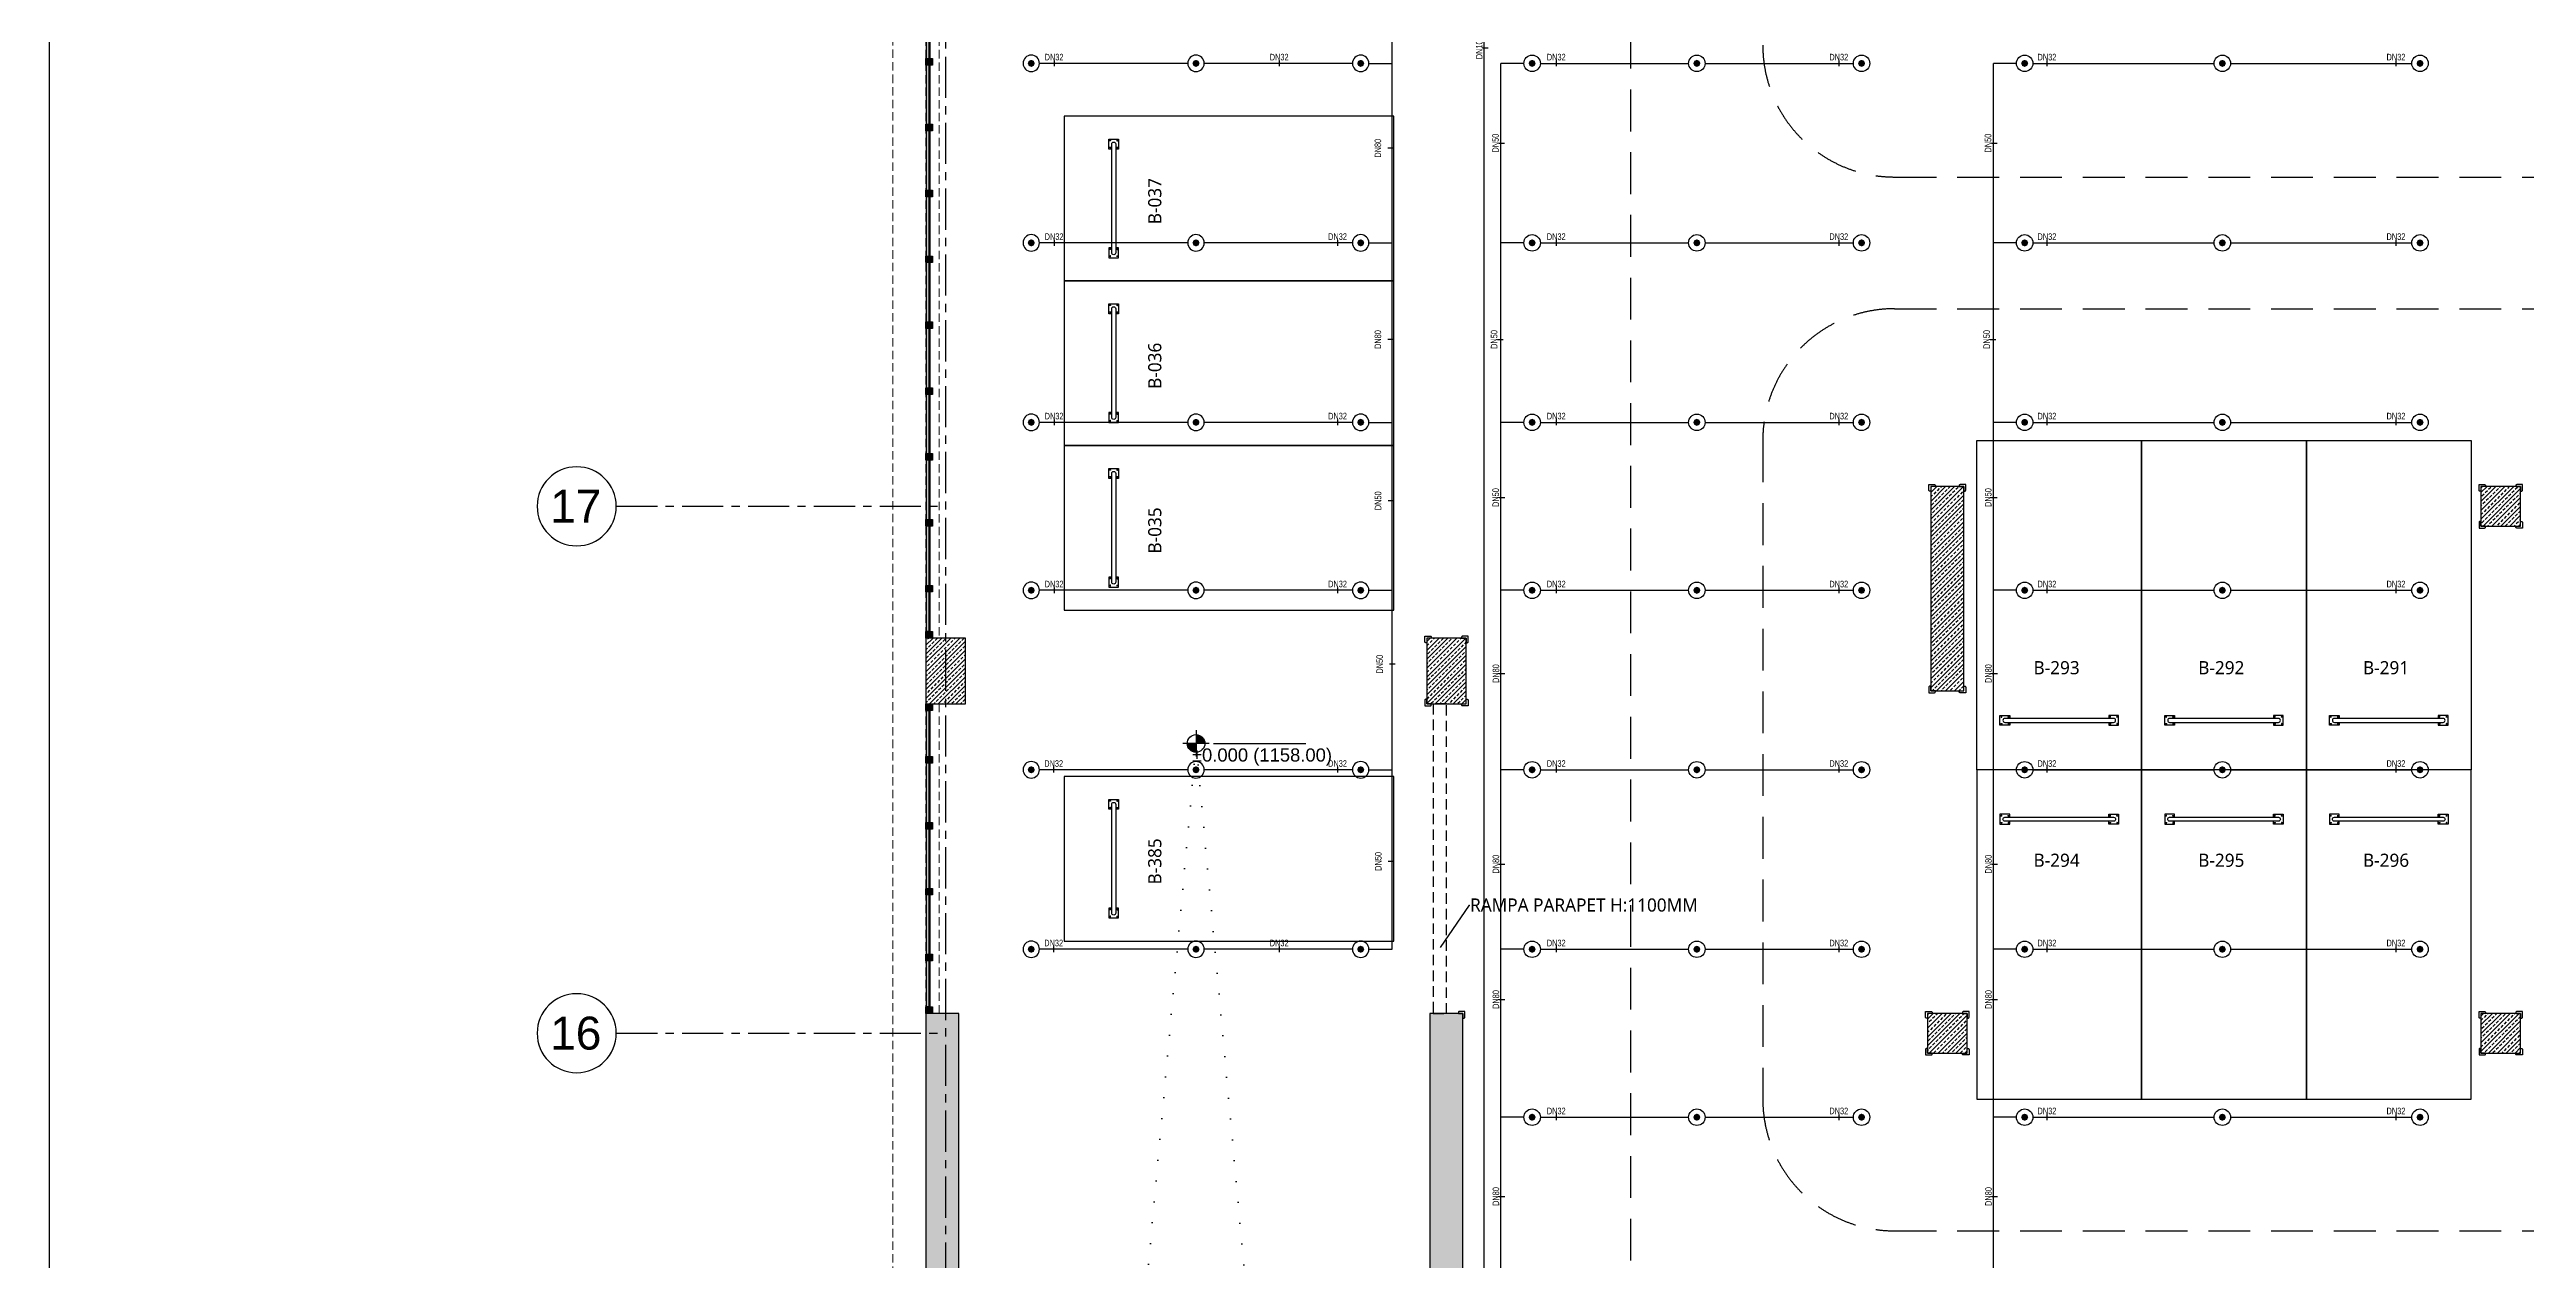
# Model space of a CAD drawing. Header units: millimetres. Extents: x -379292 to 1221486, y 92049 to 447512.
# Drawn here: x 272528 to 310118, y 205169 to 223555 of the extents above; entities that cross this region are included whole.
import ezdxf
from ezdxf import colors
from ezdxf.entities.mleader import LeaderData, LeaderLine
from ezdxf.enums import TextEntityAlignment as Align
from ezdxf.lldxf.tags import DXFTag
from ezdxf.math import Vec2, Vec3

# ---------------------------------------------------------------- set-up
doc = ezdxf.new("R2010")
doc.units = ezdxf.units.MM
for name, pattern in [('CENTER', [2, 1.25, -0.25, 0.25, -0.25]), ('DOT', [6.35, 0, -6.35]), ('HIDDEN', [9.525, 6.35, -3.175])]:
    doc.linetypes.add(name, pattern=pattern)
for name, color, linetype in [('-M-YNGN-BORUID', 7, 'Continuous'), ('-M-YNGN-BORUUZUN', 7, 'Continuous'), ('-M-YNGN-BORUYUK', 7, 'Continuous'), ('-M-YNGN-SPR-YUK', 7, 'Continuous'), ('-M-YNGN-ZON3-CAP-', 7, 'Continuous'), ('-M-YNGN-ZON3-SPR-', 7, 'Continuous'), ('05_AXIS', 211, 'CENTER'), ('05_AXIS NAME', 7, 'Continuous'), ('05_CONCRETE HIDDEN', 122, 'HIDDEN'), ('05_HANDRAIL', 153, 'Continuous'), ('05_HATCH CONCRETE', 141, 'Continuous'), ('05_HATCH SOLID-2', 253, 'Continuous'), ('05_PLAN LEVEL', 2, 'Continuous'), ('05_SLOPE', 91, 'Continuous'), ('05_SYMBOL', 2, 'Continuous'), ('05_TEXT 5', 7, 'Continuous'), ('202-A-Y-MahalAd', 141, 'Continuous')]:
    doc.layers.add(name, color=color, linetype=linetype)
doc.layers.add('-M-YNGN-SPR-CAPCIZGI', color=188, linetype='Continuous', plot=False)
doc.layers.add('-M-YNGN-ZON3', color=6, linetype='SP', lineweight=30)
doc.layers.add('06_FORMWORK HIDDEN', color=252, linetype='HIDDEN2', lineweight=0)
doc.styles.add('CIZGI', font='tahoma.ttf', dxfattribs={"width": 0.8, "oblique": 20})
doc.styles.add('HCAD', font='HCAD.SHX', dxfattribs={"width": 0.8, "height": 0.2})
doc.styles.add('PIPESIZE', font='hcad.shx', dxfattribs={"width": 0.8})
doc.styles.add('SPR-NOT', font='romans.shx')
doc.styles.get("Standard").update_dxf_attribs({"font": 'segoeuil.ttf'})
doc.styles.add('YAZI-3', font='arial.ttf', dxfattribs={"height": 3})
doc.styles.add('YAZI-5', font='arial.ttf', dxfattribs={"height": 5})
tags = doc.linetypes.add('HIDDEN2', pattern=[0.1875, 0.125, -0.0625]).pattern_tags.tags
tags[6:7] = [DXFTag(74, 4), DXFTag(75, 0), DXFTag(340, '0'), DXFTag(46, 0.0), DXFTag(50, 0.0), DXFTag(44, 0.0), DXFTag(45, 0.0)]
tags[4:5] = [DXFTag(74, 4), DXFTag(75, 0), DXFTag(340, '0'), DXFTag(46, 0.0), DXFTag(50, 0.0), DXFTag(44, 0.0), DXFTag(45, 0.0)]
doc.linetypes.add('SP', pattern='A,2,-0.1,["SP",CIZGI,S=0.14,R=0.2,X=0,Y=-0.07],-0.255', length=2.355)
pattern_1 = [(225, (905000, -3e-07), (67.351921, -67.351921), []), (225, (904932.65, -3e-07), (67.351921, -67.351921), [47.625, -23.8125])]

# ---------------------------------------------------------------- blocks, each defined once
blk = doc.blocks.new('AWAKS ADI')
at = {"layer": '05_AXIS NAME', "color": 2}
blk.add_circle((0, 0), 6, dxfattribs=at)
at = {"layer": '05_AXIS NAME', "style": 'YAZI-5'}
blk.add_attdef('AKSADI', text='', height=5, dxfattribs=at).set_placement((0, 0), align=Align.MIDDLE_CENTER)
blk = doc.blocks.new('202_Aks')
at = {"layer": '05_AXIS', "ltscale": 500}
for p, q in [((0, -182300), (0, 5000)), ((-5000, -61500), (0, -61500)), ((-5000, -69500), (0, -69500))]:
    blk.add_line(p, q, dxfattribs=at)
at = {"layer": '05_AXIS NAME'}
ref = blk.add_blockref('AWAKS ADI', (-5600, -61500), dxfattribs=dict(at, xscale=-100, yscale=100, zscale=100))
ref.add_attrib('AKSADI', '17', dxfattribs={"height": 500, "style": 'YAZI-5'}).set_placement((-5614, -61498), align=Align.MIDDLE_CENTER)
ref = blk.add_blockref('AWAKS ADI', (-5600, -69500), dxfattribs=dict(at, xscale=-100, yscale=100, zscale=100))
ref.add_attrib('AKSADI', '16', dxfattribs={"height": 500, "style": 'YAZI-5'}).set_placement((-5614, -69498), align=Align.MIDDLE_CENTER)
blk = doc.blocks.new('202_Vida')
at = {"color": 0, "linetype": 'ByBlock', "ltscale": 0.2}
for points in [[(1, 0), (-1, 0)], [(0, 1), (0, -1)]]:
    blk.add_lwpolyline(points, dxfattribs=at)
at = {"color": 0, "linetype": 'ByBlock'}
for radius in [0.42, 0.23, 0.155]:
    blk.add_circle((0, 0), radius, dxfattribs=at)
blk = doc.blocks.new('202_Stoper')
at = {"color": 0, "linetype": 'ByBlock'}
for points in [[(-750, -30), (-750, -75), (-900, -75), (-900, 75), (-750, 75), (-750, 30)], [(750, -30), (750, -75), (900, -75), (900, 75), (750, 75), (750, 30)]]:
    blk.add_lwpolyline(points, dxfattribs=at)
blk.add_lwpolyline([(825, -30, 1), (825, 30), (-825, 30, 1), (-825, -30)], format="xyb", close=True, dxfattribs=at)
at = {"color": 0, "linetype": 'ByBlock', "yscale": 10, "zscale": 10, "rotation": 180}
for p, xscale in [((-877, 53), -10), ((-772, 53), 10), ((772, 53), -10), ((877, 53), 10)]:
    blk.add_blockref('202_Vida', p, dxfattribs=dict(at, xscale=xscale))
at = {"color": 0, "linetype": 'ByBlock', "yscale": 10, "zscale": 10}
for p, xscale in [((-877, -52), 10), ((-772, -52), -10), ((772, -52), 10), ((877, -52), -10)]:
    blk.add_blockref('202_Vida', p, dxfattribs=dict(at, xscale=xscale))
blk = doc.blocks.new('202_Mahalblok')
at = {"color": 0, "linetype": 'ByBlock', "flags": 128}
blk.add_lwpolyline([(0, 0), (0, 5000), (2500, 5000), (2500, 0)], close=True, dxfattribs=at)
at = {"color": 252}
blk.add_blockref('202_Stoper', (1250, 750), dxfattribs=at)
at = {"color": 0, "linetype": 'ByBlock', "ltscale": 25}
blk.add_attdef('MAHALNO', text='', height=200, dxfattribs=at).set_placement((1209, 1390), align=Align.BOTTOM_CENTER)
blk = doc.blocks.new('202_KorkulukDikme')
at = {"ltscale": 25}
h = blk.add_hatch(color=253, dxfattribs=at)
h.dxf.hatch_style = 1
h.paths.add_polyline_path([(-50, 0), (-50, 100), (50, 100), (50, 0)])
at = {"color": 0, "linetype": 'ByBlock', "ltscale": 25}
blk.add_lwpolyline([(-50, 0), (-50, 100), (50, 100), (50, 0)], close=True, dxfattribs=at)
blk = doc.blocks.new('*U17')
at = {"ltscale": 25}
h = blk.add_hatch(color=253, dxfattribs=at)
h.dxf.hatch_style = 1
h.paths.add_polyline_path([(100, 60), (9400, 60), (9400, 10), (100, 10)])
at = {"color": 0, "linetype": 'ByBlock', "ltscale": 25}
blk.add_lwpolyline([(100, 60), (9400, 60), (9400, 10), (100, 10)], close=True, dxfattribs=at)
blk.add_lwpolyline([(100, 45), (9400, 45)], dxfattribs=at)
at = {"ltscale": 25}
for p in [(50, 0), (750, 0), (1750, 0), (2750, 0), (3750, 0), (4750, 0), (5750, 0), (6750, 0), (7750, 0), (8750, 0), (9450, 0)]:
    blk.add_blockref('202_KorkulukDikme', p, dxfattribs=at)
blk = doc.blocks.new('*U18')
at = {"ltscale": 25}
h = blk.add_hatch(color=253, dxfattribs=at)
h.dxf.hatch_style = 1
h.paths.add_polyline_path([(100, 60), (4600, 60), (4600, 10), (100, 10)])
at = {"color": 0, "linetype": 'ByBlock', "ltscale": 25}
blk.add_lwpolyline([(100, 60), (4600, 60), (4600, 10), (100, 10)], close=True, dxfattribs=at)
blk.add_lwpolyline([(100, 45), (4600, 45)], dxfattribs=at)
at = {"ltscale": 25}
for p in [(50, 0), (850, 0), (1850, 0), (2850, 0), (3850, 0), (4650, 0)]:
    blk.add_blockref('202_KorkulukDikme', p, dxfattribs=at)
blk = doc.blocks.new('PLAN KOT IKILI')
at = {"layer": '05_PLAN LEVEL'}
h = blk.add_hatch(color=2, dxfattribs=at)
h.paths.add_polyline_path([(0, 2), (0, 0), (2, 0, 0.414214)])
h.paths.add_polyline_path([(0, 0), (-2, 0, 0.414214), (0, -2)])
at = {"layer": '05_PLAN LEVEL', "color": 2}
for p, q in [((3, 0), (-3, 0)), ((0, 3), (0, -3)), ((4, 0), (25, 0))]:
    blk.add_line(p, q, dxfattribs=at)
blk.add_circle((0, 0), 2, dxfattribs=at)
at = {"layer": '05_PLAN LEVEL', "style": 'YAZI-3'}
for tag, p in [('BITMISKOT', (15, 3)), ('KABAKOT', (15, -3))]:
    blk.add_attdef(tag, text='', height=3, dxfattribs=at).set_placement(p, align=Align.MIDDLE)
blk = doc.blocks.new('bariyer')
at = {"color": 8, "ltscale": 25}
blk.add_lwpolyline([(0, -70), (15, -70, 0.414214), (30, -55), (30, 30), (-55, 30, 0.414214), (-70, 15), (-70, 0), (0, 0)], format="xyb", close=True, dxfattribs=at)
blk = doc.blocks.new('SP-C-UP-12')
at = {"ltscale": 10}
blk.add_line((0, 0), (0, 0), dxfattribs=at)
at = {"color": 1, "linetype": 'Continuous'}
blk.add_circle((0, 0), 12.5, dxfattribs=at)
at = {"ltscale": 10}
for points in [[(-5.4, 0), (-3.8, 3.8), (-3.8, -3.8), (0, 5.4)], [(-3.8, -3.8), (0, 5.4), (0, -5.4), (3.8, 3.8)], [(0, -5.4), (3.8, 3.8), (3.8, -3.8), (5.4, 0)]]:
    blk.add_solid(points, dxfattribs=at)
at = {"layer": '-M-YNGN-SPR-YUK', "style": 'SPR-NOT', "width": 0.5, "flags": 9}
for tag, p in [('YUK', (0, 17.8)), ('CAP', (0, 14.4)), ('TIP', (0.2, 10.8))]:
    blk.add_attdef(tag, text='', height=2.5, dxfattribs=at).set_placement(p, align=Align.MIDDLE_CENTER)
blk = doc.blocks.new('SPRKL100')
at = {"layer": '-M-YNGN-SPR-CAPCIZGI'}
blk.add_line((0, 0.43), (0, -0.43), dxfattribs=at)
at = {"layer": '-M-YNGN-BORUID', "color": 0, "style": 'HCAD', "width": 0.8, "flags": 1}
blk.add_attdef('DIC', text='', height=0.4, dxfattribs=at).set_placement((0, -1.69), align=Align.CENTER)
at = {"layer": '-M-YNGN-BORUUZUN', "color": 0, "style": 'HCAD', "width": 0.7}
blk.add_attdef('BOY', text='', height=0.8, dxfattribs=at).set_placement((0, -1.08), align=Align.CENTER)
at = {"layer": '-M-YNGN-BORUYUK', "color": 6, "style": 'PIPESIZE', "width": 0.8}
blk.add_attdef('YUK', text='', height=0.5, dxfattribs=at).set_placement((0, 1.87), align=Align.CENTER)
at = {"color": 0, "style": 'PIPESIZE', "width": 0.7}
blk.add_attdef('CAP', text='', height=1, dxfattribs=at).set_placement((0, 0.45), align=Align.CENTER)
blk = doc.blocks.new('A$C69E75EAE')
at = {"layer": '-M-YNGN-ZON3', "ltscale": 500}
for p, q in [((414.1, -41.7), (414.1, -4799)), ((274.7, -3814.7), (274.7, -2411.8)), ((-35.3, -2469.7), (-260.3, -2469.7)), ((214.7, -2469.7), (-10.3, -2469.7)), ((239.7, -2469.7), (274.7, -2469.7)), ((474.8, -2469.7), (439.8, -2469.7)), ((439.8, -7817.2), (439.8, -2469.7)), ((499.8, -2469.7), (724.8, -2469.7)), ((749.8, -2469.7), (974.8, -2469.7)), ((1222.3, -2469.7), (1187.3, -2469.7)), ((1187.3, -7817.2), (1187.3, -2469.7)), ((1247.3, -2469.7), (1522.3, -2469.7)), ((1547.3, -2469.7), (1822.3, -2469.7)), ((-35.3, -2742.2), (-260.3, -2742.2)), ((214.7, -2742.2), (-10.3, -2742.2)), ((239.7, -2742.2), (274.7, -2742.2)), ((474.8, -2742.2), (439.8, -2742.2)), ((499.8, -2742.2), (724.8, -2742.2)), ((749.8, -2742.2), (974.8, -2742.2)), ((1222.3, -2742.2), (1187.3, -2742.2)), ((1247.3, -2742.2), (1522.3, -2742.2)), ((1547.3, -2742.2), (1822.3, -2742.2)), ((-35.3, -3014.7), (-260.3, -3014.7)), ((214.7, -3014.7), (-10.3, -3014.7)), ((239.7, -3014.7), (274.7, -3014.7)), ((474.8, -3014.7), (439.8, -3014.7)), ((499.8, -3014.7), (724.8, -3014.7)), ((749.8, -3014.7), (974.8, -3014.7)), ((1222.3, -3014.7), (1187.3, -3014.7)), ((1247.3, -3014.7), (1522.3, -3014.7)), ((1547.3, -3014.7), (1822.3, -3014.7)), ((-35.3, -3269.7), (-260.3, -3269.7)), ((214.7, -3269.7), (-10.3, -3269.7)), ((239.7, -3269.7), (274.7, -3269.7)), ((474.8, -3269.7), (439.8, -3269.7)), ((499.8, -3269.7), (724.8, -3269.7)), ((749.8, -3269.7), (974.8, -3269.7)), ((1222.3, -3269.7), (1187.3, -3269.7)), ((1247.3, -3269.7), (1522.3, -3269.7)), ((1547.3, -3269.7), (1822.3, -3269.7)), ((-35.3, -3542.2), (-260.3, -3542.2)), ((214.7, -3542.2), (-10.3, -3542.2)), ((239.7, -3542.2), (274.7, -3542.2)), ((474.8, -3542.2), (439.8, -3542.2)), ((499.8, -3542.2), (724.8, -3542.2)), ((749.8, -3542.2), (974.8, -3542.2)), ((1222.3, -3542.2), (1187.3, -3542.2)), ((1247.3, -3542.2), (1522.3, -3542.2)), ((1547.3, -3542.2), (1822.3, -3542.2)), ((-35.3, -3814.7), (-260.3, -3814.7)), ((214.7, -3814.7), (-10.3, -3814.7)), ((239.7, -3814.7), (274.7, -3814.7)), ((474.8, -3814.7), (439.8, -3814.7)), ((499.8, -3814.7), (724.8, -3814.7)), ((749.8, -3814.7), (974.8, -3814.7)), ((1222.3, -3814.7), (1187.3, -3814.7)), ((1247.3, -3814.7), (1522.3, -3814.7)), ((1547.3, -3814.7), (1822.3, -3814.7)), ((474.8, -4069.7), (439.8, -4069.7)), ((499.8, -4069.7), (724.8, -4069.7)), ((749.8, -4069.7), (974.8, -4069.7)), ((1222.3, -4069.7), (1187.3, -4069.7)), ((1247.3, -4069.7), (1522.3, -4069.7)), ((1547.3, -4069.7), (1822.3, -4069.7))]:
    blk.add_line(p, q, dxfattribs=at)
at = {"layer": '-M-YNGN-ZON3-CAP-'}
ref = blk.add_blockref('SPRKL100', (416.5, -2446), dxfattribs=dict(at, xscale=10.00000000000001, yscale=10.00000000000001, zscale=10.00000000000001, rotation=90))
ref.add_attrib('CAP', 'DN100', dxfattribs={"layer": '0', "color": 0, "height": 10, "rotation": 90, "style": 'PIPESIZE', "width": 0.7}).set_placement((412, -2446), align=Align.CENTER)
ref = blk.add_blockref('SPRKL100', (-238.2, -2469.7), dxfattribs=dict(at, xscale=10, yscale=10, zscale=10, rotation=2.199021764681674e-07))
ref.add_attrib('CAP', 'DN32', dxfattribs={"layer": '0', "color": 0, "height": 10, "rotation": 0, "style": 'PIPESIZE', "width": 0.7}).set_placement((-238.2, -2465.2), align=Align.CENTER)
ref = blk.add_blockref('SPRKL100', (103.4, -2469.7), dxfattribs=dict(at, xscale=10, yscale=10, zscale=10, rotation=2.199021764681674e-07))
ref.add_attrib('CAP', 'DN32', dxfattribs={"layer": '0', "color": 0, "height": 10, "rotation": 0, "style": 'PIPESIZE', "width": 0.7}).set_placement((103.4, -2465.2), align=Align.CENTER)
ref = blk.add_blockref('SPRKL100', (523.9, -2469.7), dxfattribs=dict(at, xscale=10, yscale=10, zscale=10, rotation=359.9999997800978))
ref.add_attrib('CAP', 'DN32', dxfattribs={"layer": '0', "color": 0, "height": 10, "rotation": 360, "style": 'PIPESIZE', "width": 0.7}).set_placement((523.9, -2465.2), align=Align.CENTER)
ref = blk.add_blockref('SPRKL100', (952.7, -2469.7), dxfattribs=dict(at, xscale=10, yscale=10, zscale=10, rotation=359.9999997800978))
ref.add_attrib('CAP', 'DN32', dxfattribs={"layer": '0', "color": 0, "height": 10, "rotation": 360, "style": 'PIPESIZE', "width": 0.7}).set_placement((952.7, -2465.2), align=Align.CENTER)
ref = blk.add_blockref('SPRKL100', (1268.6, -2469.7), dxfattribs=dict(at, xscale=10, yscale=10, zscale=10, rotation=359.9999997800978))
ref.add_attrib('CAP', 'DN32', dxfattribs={"layer": '0', "color": 0, "height": 10, "rotation": 360, "style": 'PIPESIZE', "width": 0.7}).set_placement((1268.6, -2465.2), align=Align.CENTER)
ref = blk.add_blockref('SPRKL100', (1798.3, -2469.7), dxfattribs=dict(at, xscale=10, yscale=10, zscale=10, rotation=359.9999997800978))
ref.add_attrib('CAP', 'DN32', dxfattribs={"layer": '0', "color": 0, "height": 10, "rotation": 360, "style": 'PIPESIZE', "width": 0.7}).set_placement((1798.3, -2465.2), align=Align.CENTER)
ref = blk.add_blockref('SPRKL100', (272.7, -2598.6), dxfattribs=dict(at, xscale=10, yscale=10, zscale=10, rotation=270))
ref.add_attrib('CAP', 'DN80', dxfattribs={"layer": '0', "color": 0, "height": 10, "rotation": 90, "style": 'PIPESIZE', "width": 0.7}).set_placement((258.2, -2598.6), align=Align.CENTER)
ref = blk.add_blockref('SPRKL100', (441.2, -2590.8), dxfattribs=dict(at, xscale=10.00000000000001, yscale=10.00000000000001, zscale=10.00000000000001, rotation=90))
ref.add_attrib('CAP', 'DN50', dxfattribs={"layer": '0', "color": 0, "height": 10, "rotation": 90, "style": 'PIPESIZE', "width": 0.7}).set_placement((436.7, -2590.8), align=Align.CENTER)
ref = blk.add_blockref('SPRKL100', (1188.7, -2590.8), dxfattribs=dict(at, xscale=10.00000000000001, yscale=10.00000000000001, zscale=10.00000000000001, rotation=90))
ref.add_attrib('CAP', 'DN50', dxfattribs={"layer": '0', "color": 0, "height": 10, "rotation": 90, "style": 'PIPESIZE', "width": 0.7}).set_placement((1184.2, -2590.8), align=Align.CENTER)
ref = blk.add_blockref('SPRKL100', (-238.2, -2742.2), dxfattribs=dict(at, xscale=10, yscale=10, zscale=10, rotation=2.199021764681674e-07))
ref.add_attrib('CAP', 'DN32', dxfattribs={"layer": '0', "color": 0, "height": 10, "rotation": 0, "style": 'PIPESIZE', "width": 0.7}).set_placement((-238.2, -2737.7), align=Align.CENTER)
ref = blk.add_blockref('SPRKL100', (192, -2742.2), dxfattribs=dict(at, xscale=10, yscale=10, zscale=10, rotation=2.199021764681674e-07))
ref.add_attrib('CAP', 'DN32', dxfattribs={"layer": '0', "color": 0, "height": 10, "rotation": 0, "style": 'PIPESIZE', "width": 0.7}).set_placement((192, -2737.7), align=Align.CENTER)
ref = blk.add_blockref('SPRKL100', (523.9, -2742.2), dxfattribs=dict(at, xscale=10, yscale=10, zscale=10, rotation=359.9999997800978))
ref.add_attrib('CAP', 'DN32', dxfattribs={"layer": '0', "color": 0, "height": 10, "rotation": 360, "style": 'PIPESIZE', "width": 0.7}).set_placement((523.9, -2737.7), align=Align.CENTER)
ref = blk.add_blockref('SPRKL100', (952.7, -2742.2), dxfattribs=dict(at, xscale=10, yscale=10, zscale=10, rotation=359.9999997800978))
ref.add_attrib('CAP', 'DN32', dxfattribs={"layer": '0', "color": 0, "height": 10, "rotation": 360, "style": 'PIPESIZE', "width": 0.7}).set_placement((952.7, -2737.7), align=Align.CENTER)
ref = blk.add_blockref('SPRKL100', (1268.6, -2742.2), dxfattribs=dict(at, xscale=10, yscale=10, zscale=10, rotation=359.9999997800978))
ref.add_attrib('CAP', 'DN32', dxfattribs={"layer": '0', "color": 0, "height": 10, "rotation": 360, "style": 'PIPESIZE', "width": 0.7}).set_placement((1268.6, -2737.7), align=Align.CENTER)
ref = blk.add_blockref('SPRKL100', (1798.3, -2742.2), dxfattribs=dict(at, xscale=10, yscale=10, zscale=10, rotation=359.9999997800978))
ref.add_attrib('CAP', 'DN32', dxfattribs={"layer": '0', "color": 0, "height": 10, "rotation": 360, "style": 'PIPESIZE', "width": 0.7}).set_placement((1798.3, -2737.7), align=Align.CENTER)
ref = blk.add_blockref('SPRKL100', (272.7, -2889), dxfattribs=dict(at, xscale=10, yscale=10, zscale=10, rotation=270))
ref.add_attrib('CAP', 'DN80', dxfattribs={"layer": '0', "color": 0, "height": 10, "rotation": 90, "style": 'PIPESIZE', "width": 0.7}).set_placement((258.2, -2889), align=Align.CENTER)
ref = blk.add_blockref('SPRKL100', (439.1, -2888.9), dxfattribs=dict(at, xscale=10.00000000000001, yscale=10.00000000000001, zscale=10.00000000000001, rotation=90))
ref.add_attrib('CAP', 'DN50', dxfattribs={"layer": '0', "color": 0, "height": 10, "rotation": 90, "style": 'PIPESIZE', "width": 0.7}).set_placement((434.6, -2888.9), align=Align.CENTER)
ref = blk.add_blockref('SPRKL100', (1186.6, -2888.9), dxfattribs=dict(at, xscale=10.00000000000001, yscale=10.00000000000001, zscale=10.00000000000001, rotation=90))
ref.add_attrib('CAP', 'DN50', dxfattribs={"layer": '0', "color": 0, "height": 10, "rotation": 90, "style": 'PIPESIZE', "width": 0.7}).set_placement((1182.1, -2888.9), align=Align.CENTER)
ref = blk.add_blockref('SPRKL100', (-238.2, -3014.7), dxfattribs=dict(at, xscale=10, yscale=10, zscale=10, rotation=2.199021764681674e-07))
ref.add_attrib('CAP', 'DN32', dxfattribs={"layer": '0', "color": 0, "height": 10, "rotation": 0, "style": 'PIPESIZE', "width": 0.7}).set_placement((-238.2, -3010.2), align=Align.CENTER)
ref = blk.add_blockref('SPRKL100', (192, -3014.7), dxfattribs=dict(at, xscale=10, yscale=10, zscale=10, rotation=2.199021764681674e-07))
ref.add_attrib('CAP', 'DN32', dxfattribs={"layer": '0', "color": 0, "height": 10, "rotation": 0, "style": 'PIPESIZE', "width": 0.7}).set_placement((192, -3010.2), align=Align.CENTER)
ref = blk.add_blockref('SPRKL100', (523.9, -3014.7), dxfattribs=dict(at, xscale=10, yscale=10, zscale=10, rotation=359.9999997800978))
ref.add_attrib('CAP', 'DN32', dxfattribs={"layer": '0', "color": 0, "height": 10, "rotation": 360, "style": 'PIPESIZE', "width": 0.7}).set_placement((523.9, -3010.2), align=Align.CENTER)
ref = blk.add_blockref('SPRKL100', (952.7, -3014.7), dxfattribs=dict(at, xscale=10, yscale=10, zscale=10, rotation=359.9999997800978))
ref.add_attrib('CAP', 'DN32', dxfattribs={"layer": '0', "color": 0, "height": 10, "rotation": 360, "style": 'PIPESIZE', "width": 0.7}).set_placement((952.7, -3010.2), align=Align.CENTER)
ref = blk.add_blockref('SPRKL100', (1268.6, -3014.7), dxfattribs=dict(at, xscale=10, yscale=10, zscale=10, rotation=359.9999997800978))
ref.add_attrib('CAP', 'DN32', dxfattribs={"layer": '0', "color": 0, "height": 10, "rotation": 360, "style": 'PIPESIZE', "width": 0.7}).set_placement((1268.6, -3010.2), align=Align.CENTER)
ref = blk.add_blockref('SPRKL100', (1798.3, -3014.7), dxfattribs=dict(at, xscale=10, yscale=10, zscale=10, rotation=359.9999997800978))
ref.add_attrib('CAP', 'DN32', dxfattribs={"layer": '0', "color": 0, "height": 10, "rotation": 360, "style": 'PIPESIZE', "width": 0.7}).set_placement((1798.3, -3010.2), align=Align.CENTER)
ref = blk.add_blockref('SPRKL100', (441.5, -3128.9), dxfattribs=dict(at, xscale=10.00000000000001, yscale=10.00000000000001, zscale=10.00000000000001, rotation=90))
ref.add_attrib('CAP', 'DN50', dxfattribs={"layer": '0', "color": 0, "height": 10, "rotation": 90, "style": 'PIPESIZE', "width": 0.7}).set_placement((437, -3128.9), align=Align.CENTER)
ref = blk.add_blockref('SPRKL100', (1189, -3128.9), dxfattribs=dict(at, xscale=10.00000000000001, yscale=10.00000000000001, zscale=10.00000000000001, rotation=90))
ref.add_attrib('CAP', 'DN50', dxfattribs={"layer": '0', "color": 0, "height": 10, "rotation": 90, "style": 'PIPESIZE', "width": 0.7}).set_placement((1184.5, -3128.9), align=Align.CENTER)
ref = blk.add_blockref('SPRKL100', (273, -3133.8), dxfattribs=dict(at, xscale=10, yscale=10, zscale=10, rotation=270))
ref.add_attrib('CAP', 'DN50', dxfattribs={"layer": '0', "color": 0, "height": 10, "rotation": 90, "style": 'PIPESIZE', "width": 0.7}).set_placement((258.5, -3133.8), align=Align.CENTER)
ref = blk.add_blockref('SPRKL100', (-238.2, -3269.7), dxfattribs=dict(at, xscale=10, yscale=10, zscale=10, rotation=2.199021764681674e-07))
ref.add_attrib('CAP', 'DN32', dxfattribs={"layer": '0', "color": 0, "height": 10, "rotation": 0, "style": 'PIPESIZE', "width": 0.7}).set_placement((-238.2, -3265.2), align=Align.CENTER)
ref = blk.add_blockref('SPRKL100', (192, -3269.7), dxfattribs=dict(at, xscale=10, yscale=10, zscale=10, rotation=2.199021764681674e-07))
ref.add_attrib('CAP', 'DN32', dxfattribs={"layer": '0', "color": 0, "height": 10, "rotation": 0, "style": 'PIPESIZE', "width": 0.7}).set_placement((192, -3265.2), align=Align.CENTER)
ref = blk.add_blockref('SPRKL100', (523.9, -3269.7), dxfattribs=dict(at, xscale=10, yscale=10, zscale=10, rotation=359.9999997800978))
ref.add_attrib('CAP', 'DN32', dxfattribs={"layer": '0', "color": 0, "height": 10, "rotation": 360, "style": 'PIPESIZE', "width": 0.7}).set_placement((523.9, -3265.2), align=Align.CENTER)
ref = blk.add_blockref('SPRKL100', (952.7, -3269.7), dxfattribs=dict(at, xscale=10, yscale=10, zscale=10, rotation=359.9999997800978))
ref.add_attrib('CAP', 'DN32', dxfattribs={"layer": '0', "color": 0, "height": 10, "rotation": 360, "style": 'PIPESIZE', "width": 0.7}).set_placement((952.7, -3265.2), align=Align.CENTER)
ref = blk.add_blockref('SPRKL100', (1268.6, -3269.7), dxfattribs=dict(at, xscale=10, yscale=10, zscale=10, rotation=359.9999997800978))
ref.add_attrib('CAP', 'DN32', dxfattribs={"layer": '0', "color": 0, "height": 10, "rotation": 360, "style": 'PIPESIZE', "width": 0.7}).set_placement((1268.6, -3265.2), align=Align.CENTER)
ref = blk.add_blockref('SPRKL100', (1798.3, -3269.7), dxfattribs=dict(at, xscale=10, yscale=10, zscale=10, rotation=359.9999997800978))
ref.add_attrib('CAP', 'DN32', dxfattribs={"layer": '0', "color": 0, "height": 10, "rotation": 360, "style": 'PIPESIZE', "width": 0.7}).set_placement((1798.3, -3265.2), align=Align.CENTER)
ref = blk.add_blockref('SPRKL100', (275.4, -3381.9), dxfattribs=dict(at, xscale=10, yscale=10, zscale=10, rotation=270))
ref.add_attrib('CAP', 'DN50', dxfattribs={"layer": '0', "color": 0, "height": 10, "rotation": 90, "style": 'PIPESIZE', "width": 0.7}).set_placement((260.9, -3381.9), align=Align.CENTER)
ref = blk.add_blockref('SPRKL100', (441.8, -3396.2), dxfattribs=dict(at, xscale=10.00000000000001, yscale=10.00000000000001, zscale=10.00000000000001, rotation=90))
ref.add_attrib('CAP', 'DN80', dxfattribs={"layer": '0', "color": 0, "height": 10, "rotation": 90, "style": 'PIPESIZE', "width": 0.7}).set_placement((437.3, -3396.2), align=Align.CENTER)
ref = blk.add_blockref('SPRKL100', (1189.3, -3396.2), dxfattribs=dict(at, xscale=10.00000000000001, yscale=10.00000000000001, zscale=10.00000000000001, rotation=90))
ref.add_attrib('CAP', 'DN80', dxfattribs={"layer": '0', "color": 0, "height": 10, "rotation": 90, "style": 'PIPESIZE', "width": 0.7}).set_placement((1184.8, -3396.2), align=Align.CENTER)
ref = blk.add_blockref('SPRKL100', (-238.8, -3542.2), dxfattribs=dict(at, xscale=10, yscale=10, zscale=10, rotation=2.199021764681674e-07))
ref.add_attrib('CAP', 'DN32', dxfattribs={"layer": '0', "color": 0, "height": 10, "rotation": 0, "style": 'PIPESIZE', "width": 0.7}).set_placement((-238.8, -3537.7), align=Align.CENTER)
ref = blk.add_blockref('SPRKL100', (192, -3542.2), dxfattribs=dict(at, xscale=10, yscale=10, zscale=10, rotation=2.199021764681674e-07))
ref.add_attrib('CAP', 'DN32', dxfattribs={"layer": '0', "color": 0, "height": 10, "rotation": 0, "style": 'PIPESIZE', "width": 0.7}).set_placement((192, -3537.7), align=Align.CENTER)
ref = blk.add_blockref('SPRKL100', (523.9, -3542.2), dxfattribs=dict(at, xscale=10, yscale=10, zscale=10, rotation=359.9999997800978))
ref.add_attrib('CAP', 'DN32', dxfattribs={"layer": '0', "color": 0, "height": 10, "rotation": 360, "style": 'PIPESIZE', "width": 0.7}).set_placement((523.9, -3537.7), align=Align.CENTER)
ref = blk.add_blockref('SPRKL100', (952.7, -3542.2), dxfattribs=dict(at, xscale=10, yscale=10, zscale=10, rotation=359.9999997800978))
ref.add_attrib('CAP', 'DN32', dxfattribs={"layer": '0', "color": 0, "height": 10, "rotation": 360, "style": 'PIPESIZE', "width": 0.7}).set_placement((952.7, -3537.7), align=Align.CENTER)
ref = blk.add_blockref('SPRKL100', (1268.6, -3542.2), dxfattribs=dict(at, xscale=10, yscale=10, zscale=10, rotation=359.9999997800978))
ref.add_attrib('CAP', 'DN32', dxfattribs={"layer": '0', "color": 0, "height": 10, "rotation": 360, "style": 'PIPESIZE', "width": 0.7}).set_placement((1268.6, -3537.7), align=Align.CENTER)
ref = blk.add_blockref('SPRKL100', (1798.3, -3542.2), dxfattribs=dict(at, xscale=10, yscale=10, zscale=10, rotation=359.9999997800978))
ref.add_attrib('CAP', 'DN32', dxfattribs={"layer": '0', "color": 0, "height": 10, "rotation": 360, "style": 'PIPESIZE', "width": 0.7}).set_placement((1798.3, -3537.7), align=Align.CENTER)
ref = blk.add_blockref('SPRKL100', (273.3, -3681.3), dxfattribs=dict(at, xscale=10, yscale=10, zscale=10, rotation=270))
ref.add_attrib('CAP', 'DN50', dxfattribs={"layer": '0', "color": 0, "height": 10, "rotation": 90, "style": 'PIPESIZE', "width": 0.7}).set_placement((258.8, -3681.3), align=Align.CENTER)
ref = blk.add_blockref('SPRKL100', (441.8, -3685.5), dxfattribs=dict(at, xscale=10.00000000000001, yscale=10.00000000000001, zscale=10.00000000000001, rotation=90))
ref.add_attrib('CAP', 'DN80', dxfattribs={"layer": '0', "color": 0, "height": 10, "rotation": 90, "style": 'PIPESIZE', "width": 0.7}).set_placement((437.3, -3685.5), align=Align.CENTER)
ref = blk.add_blockref('SPRKL100', (1189.3, -3685.5), dxfattribs=dict(at, xscale=10.00000000000001, yscale=10.00000000000001, zscale=10.00000000000001, rotation=90))
ref.add_attrib('CAP', 'DN80', dxfattribs={"layer": '0', "color": 0, "height": 10, "rotation": 90, "style": 'PIPESIZE', "width": 0.7}).set_placement((1184.8, -3685.5), align=Align.CENTER)
ref = blk.add_blockref('SPRKL100', (-238.8, -3814.7), dxfattribs=dict(at, xscale=10, yscale=10, zscale=10, rotation=2.199021764681674e-07))
ref.add_attrib('CAP', 'DN32', dxfattribs={"layer": '0', "color": 0, "height": 10, "rotation": 0, "style": 'PIPESIZE', "width": 0.7}).set_placement((-238.8, -3810.2), align=Align.CENTER)
ref = blk.add_blockref('SPRKL100', (103.4, -3814.7), dxfattribs=dict(at, xscale=10, yscale=10, zscale=10, rotation=2.199021764681674e-07))
ref.add_attrib('CAP', 'DN32', dxfattribs={"layer": '0', "color": 0, "height": 10, "rotation": 0, "style": 'PIPESIZE', "width": 0.7}).set_placement((103.4, -3810.2), align=Align.CENTER)
ref = blk.add_blockref('SPRKL100', (523.9, -3814.7), dxfattribs=dict(at, xscale=10, yscale=10, zscale=10, rotation=359.9999997800978))
ref.add_attrib('CAP', 'DN32', dxfattribs={"layer": '0', "color": 0, "height": 10, "rotation": 360, "style": 'PIPESIZE', "width": 0.7}).set_placement((523.9, -3810.2), align=Align.CENTER)
ref = blk.add_blockref('SPRKL100', (952.7, -3814.7), dxfattribs=dict(at, xscale=10, yscale=10, zscale=10, rotation=359.9999997800978))
ref.add_attrib('CAP', 'DN32', dxfattribs={"layer": '0', "color": 0, "height": 10, "rotation": 360, "style": 'PIPESIZE', "width": 0.7}).set_placement((952.7, -3810.2), align=Align.CENTER)
ref = blk.add_blockref('SPRKL100', (1268.6, -3814.7), dxfattribs=dict(at, xscale=10, yscale=10, zscale=10, rotation=359.9999997800978))
ref.add_attrib('CAP', 'DN32', dxfattribs={"layer": '0', "color": 0, "height": 10, "rotation": 360, "style": 'PIPESIZE', "width": 0.7}).set_placement((1268.6, -3810.2), align=Align.CENTER)
ref = blk.add_blockref('SPRKL100', (1798.3, -3814.7), dxfattribs=dict(at, xscale=10, yscale=10, zscale=10, rotation=359.9999997800978))
ref.add_attrib('CAP', 'DN32', dxfattribs={"layer": '0', "color": 0, "height": 10, "rotation": 360, "style": 'PIPESIZE', "width": 0.7}).set_placement((1798.3, -3810.2), align=Align.CENTER)
ref = blk.add_blockref('SPRKL100', (441.8, -3891), dxfattribs=dict(at, xscale=10.00000000000001, yscale=10.00000000000001, zscale=10.00000000000001, rotation=90))
ref.add_attrib('CAP', 'DN80', dxfattribs={"layer": '0', "color": 0, "height": 10, "rotation": 90, "style": 'PIPESIZE', "width": 0.7}).set_placement((437.3, -3891), align=Align.CENTER)
ref = blk.add_blockref('SPRKL100', (1189.3, -3891), dxfattribs=dict(at, xscale=10.00000000000001, yscale=10.00000000000001, zscale=10.00000000000001, rotation=90))
ref.add_attrib('CAP', 'DN80', dxfattribs={"layer": '0', "color": 0, "height": 10, "rotation": 90, "style": 'PIPESIZE', "width": 0.7}).set_placement((1184.8, -3891), align=Align.CENTER)
ref = blk.add_blockref('SPRKL100', (523.9, -4069.7), dxfattribs=dict(at, xscale=10, yscale=10, zscale=10, rotation=359.9999997800978))
ref.add_attrib('CAP', 'DN32', dxfattribs={"layer": '0', "color": 0, "height": 10, "rotation": 360, "style": 'PIPESIZE', "width": 0.7}).set_placement((523.9, -4065.2), align=Align.CENTER)
ref = blk.add_blockref('SPRKL100', (952.7, -4069.7), dxfattribs=dict(at, xscale=10, yscale=10, zscale=10, rotation=359.9999997800978))
ref.add_attrib('CAP', 'DN32', dxfattribs={"layer": '0', "color": 0, "height": 10, "rotation": 360, "style": 'PIPESIZE', "width": 0.7}).set_placement((952.7, -4065.2), align=Align.CENTER)
ref = blk.add_blockref('SPRKL100', (1268.6, -4069.7), dxfattribs=dict(at, xscale=10, yscale=10, zscale=10, rotation=359.9999997800978))
ref.add_attrib('CAP', 'DN32', dxfattribs={"layer": '0', "color": 0, "height": 10, "rotation": 360, "style": 'PIPESIZE', "width": 0.7}).set_placement((1268.6, -4065.2), align=Align.CENTER)
ref = blk.add_blockref('SPRKL100', (1798.3, -4069.7), dxfattribs=dict(at, xscale=10, yscale=10, zscale=10, rotation=359.9999997800978))
ref.add_attrib('CAP', 'DN32', dxfattribs={"layer": '0', "color": 0, "height": 10, "rotation": 360, "style": 'PIPESIZE', "width": 0.7}).set_placement((1798.3, -4065.2), align=Align.CENTER)
ref = blk.add_blockref('SPRKL100', (441.8, -4190.1), dxfattribs=dict(at, xscale=10.00000000000001, yscale=10.00000000000001, zscale=10.00000000000001, rotation=90))
ref.add_attrib('CAP', 'DN80', dxfattribs={"layer": '0', "color": 0, "height": 10, "rotation": 90, "style": 'PIPESIZE', "width": 0.7}).set_placement((437.3, -4190.1), align=Align.CENTER)
ref = blk.add_blockref('SPRKL100', (1189.3, -4190.1), dxfattribs=dict(at, xscale=10.00000000000001, yscale=10.00000000000001, zscale=10.00000000000001, rotation=90))
ref.add_attrib('CAP', 'DN80', dxfattribs={"layer": '0', "color": 0, "height": 10, "rotation": 90, "style": 'PIPESIZE', "width": 0.7}).set_placement((1184.8, -4190.1), align=Align.CENTER)
at = {"layer": '-M-YNGN-ZON3-SPR-', "xscale": -1}
for p in [(-272.8, -2469.7), (-22.8, -2469.7), (227.2, -2469.7), (-272.8, -2742.2), (-22.8, -2742.2), (227.2, -2742.2), (-272.8, -3014.7), (-22.8, -3014.7), (227.2, -3014.7), (-272.8, -3269.7), (-22.8, -3269.7), (227.2, -3269.7), (-272.8, -3542.2), (-22.8, -3542.2), (227.2, -3542.2), (-272.8, -3814.7), (-22.8, -3814.7), (227.2, -3814.7)]:
    blk.add_blockref('SP-C-UP-12', p, dxfattribs=at)
at = {"layer": '-M-YNGN-ZON3-SPR-'}
for p in [(487.3, -2469.7), (737.3, -2469.7), (987.3, -2469.7), (1234.8, -2469.7), (1534.8, -2469.7), (1834.8, -2469.7), (487.3, -2742.2), (737.3, -2742.2), (987.3, -2742.2), (1234.8, -2742.2), (1534.8, -2742.2), (1834.8, -2742.2), (487.3, -3014.7), (737.3, -3014.7), (987.3, -3014.7), (1234.8, -3014.7), (1534.8, -3014.7), (1834.8, -3014.7), (487.3, -3269.7), (737.3, -3269.7), (987.3, -3269.7), (1234.8, -3269.7), (1534.8, -3269.7), (1834.8, -3269.7), (487.3, -3542.2), (737.3, -3542.2), (987.3, -3542.2), (1234.8, -3542.2), (1534.8, -3542.2), (1834.8, -3542.2), (487.3, -3814.7), (737.3, -3814.7), (987.3, -3814.7), (1234.8, -3814.7), (1534.8, -3814.7), (1834.8, -3814.7), (487.3, -4069.7), (737.3, -4069.7), (987.3, -4069.7), (1234.8, -4069.7), (1534.8, -4069.7), (1834.8, -4069.7)]:
    blk.add_blockref('SP-C-UP-12', p, dxfattribs=at)
blk = doc.blocks.new('OtoParkBodrumKatMimari')
at = {"layer": '05_HATCH CONCRETE'}
h = blk.add_hatch(dxfattribs=at)
h.set_pattern_fill('ANSI33', color=8, scale=15, angle=180, style=0)
h.set_pattern_definition(pattern_1)
h.paths.add_polyline_path([(20450, 116100), (19950, 116100), (19950, 113000), (20450, 113000)])
h = blk.add_hatch(dxfattribs=at)
h.set_pattern_fill('ANSI33', color=8, scale=15, angle=180, style=0)
h.set_pattern_definition(pattern_1)
h.paths.add_polyline_path([(28900, 116100), (28300, 116100), (28300, 115500), (28900, 115500)])
h = blk.add_hatch(dxfattribs=at)
h.set_pattern_fill('ANSI33', color=8, scale=15, angle=180, style=0)
h.set_pattern_definition(pattern_1)
h.paths.add_polyline_path([(5300, 112800), (5300, 113800), (4700, 113800), (4700, 112800)])
h = blk.add_hatch(dxfattribs=at)
h.set_pattern_fill('ANSI33', color=8, scale=15, angle=180, style=0)
h.set_pattern_definition(pattern_1)
h.paths.add_polyline_path([(12900, 113800), (12300, 113800), (12300, 112800), (12900, 112800)])
h = blk.add_hatch(dxfattribs=at)
h.set_pattern_fill('ANSI33', color=8, scale=15, angle=180, style=0)
h.set_pattern_definition(pattern_1)
h.paths.add_polyline_path([(4700, 83500), (5200, 83500), (5200, 91550), (12350, 91550), (12350, 83500), (12850, 83500), (12850, 108100), (12350, 108100), (12350, 91800), (5200, 91800), (5200, 108100), (4700, 108100)])
h = blk.add_hatch(dxfattribs=at)
h.set_pattern_fill('ANSI33', color=8, scale=15, angle=180, style=0)
h.set_pattern_definition(pattern_1)
h.paths.add_polyline_path([(20500, 108100), (19900, 108100), (19900, 107500), (20500, 107500)])
h = blk.add_hatch(dxfattribs=at)
h.set_pattern_fill('ANSI33', color=8, scale=15, angle=180, style=0)
h.set_pattern_definition(pattern_1)
h.paths.add_polyline_path([(28900, 108100), (28300, 108100), (28300, 107500), (28900, 107500)])
at = {"color": 5}
for points in [[(20450, 116100), (19950, 116100), (19950, 113000), (20450, 113000)], [(28900, 116100), (28300, 116100), (28300, 115500), (28900, 115500)], [(5300, 112800), (5300, 113800), (4700, 113800), (4700, 112800)], [(12900, 113800), (12300, 113800), (12300, 112800), (12900, 112800)], [(4700, 83500), (5200, 83500), (5200, 91550), (12350, 91550), (12350, 83500), (12850, 83500), (12850, 108100), (12350, 108100), (12350, 91800), (5200, 91800), (5200, 108100), (4700, 108100)], [(20500, 108100), (19900, 108100), (19900, 107500), (20500, 107500)], [(28900, 108100), (28300, 108100), (28300, 107500), (28900, 107500)]]:
    blk.add_lwpolyline(points, close=True, dxfattribs=at)
at = {"layer": '05_CONCRETE HIDDEN', "ltscale": 25}
blk.add_lwpolyline([(12400, 112800), (12400, 108100), (12600, 108100), (12600, 112800)], close=True, dxfattribs=at)
at = {"layer": '05_HATCH SOLID-2', "color": 251, "ltscale": 25}
blk.add_lwpolyline([(150500, -8770), (-8600, -8770), (-8600, 187430)], dxfattribs=at)
at = {"layer": '05_SLOPE', "linetype": 'DOT', "ltscale": 50}
blk.add_lwpolyline([(9640, 103020), (8800, 112200), (7910, 102460)], dxfattribs=at)
at = {"layer": '05_SYMBOL', "color": 252, "linetype": 'HIDDEN', "ltscale": 100}
for points in [[(15400, 51961), (15400, 166800)], [(19400, 120800), (128500, 120800)], [(19400, 118800), (135650, 118800)], [(17400, 116800), (17400, 106800)], [(19400, 104800), (128500, 104800)]]:
    blk.add_lwpolyline(points, dxfattribs=at)
for points in [[(17400, 122800, 0.414214), (19400, 120800)], [(19400, 118800, 0.414214), (17400, 116800)], [(17400, 106800, 0.414214), (19400, 104800)]]:
    blk.add_lwpolyline(points, format="xyb", dxfattribs=at)
at = {"layer": '06_FORMWORK HIDDEN', "linetype": 'HIDDEN', "ltscale": 20}
for p, q in [((4200, 55933), (4200, 178100)), ((4700, 123300), (4700, 113800)), ((4900, 123300), (4900, 113800)), ((4700, 112800), (4700, 108100)), ((4900, 112800), (4900, 108100))]:
    blk.add_line(p, q, dxfattribs=at)
at = {"layer": '05_AXIS'}
blk.add_blockref('202_Aks', (5000, 177300), dxfattribs=at)
at = {"layer": '05_HANDRAIL', "rotation": 269.9999999999995}
for name, p in [('*U17', (4700, 123300)), ('*U18', (4700, 112800))]:
    blk.add_blockref(name, p, dxfattribs=at)
at = {"layer": '05_PLAN LEVEL'}
ref = blk.add_blockref('PLAN KOT IKILI', (8800, 112200), dxfattribs=dict(at, xscale=66.66666666666666, yscale=66.66666666666666, zscale=66.66666666666666))
ref.add_attrib('KABAKOT', '%%P0.000 (1158.00)', dxfattribs={"height": 200, "style": 'YAZI-3'}).set_placement((9800, 112000), align=Align.MIDDLE)
at = {"layer": '05_SYMBOL', "color": 8, "xscale": -1}
for p in [(19950, 116100), (28300, 116100), (12300, 113800), (19900, 108100), (28300, 108100)]:
    blk.add_blockref('bariyer', p, dxfattribs=at)
at = {"layer": '05_SYMBOL', "color": 8}
for p in [(20450, 116100), (28900, 116100), (12900, 113800), (12850, 108100), (20500, 108100), (28900, 108100)]:
    blk.add_blockref('bariyer', p, dxfattribs=at)
at = {"layer": '05_SYMBOL', "color": 8, "rotation": 180}
for p in [(28300, 115500), (12300, 112800), (19950, 113000), (19900, 107500), (28300, 107500)]:
    blk.add_blockref('bariyer', p, dxfattribs=at)
at = {"layer": '05_SYMBOL', "color": 8, "xscale": -1, "rotation": 180}
for p in [(28900, 115500), (12900, 112800), (20450, 113000), (20500, 107500), (28900, 107500)]:
    blk.add_blockref('bariyer', p, dxfattribs=at)
at = {"layer": '202-A-Y-MahalAd', "color": 8, "ltscale": 25}
ref = blk.add_blockref('202_Mahalblok', (6800, 119225), dxfattribs=dict(at, xscale=-1, rotation=270))
ref.add_attrib('MAHALNO', 'B-037', dxfattribs={"layer": '0', "color": 0, "linetype": 'ByBlock', "ltscale": 25, "height": 200, "rotation": 90}).set_placement((8333, 120434), align=Align.BOTTOM_CENTER)
ref = blk.add_blockref('202_Mahalblok', (6800, 116725), dxfattribs=dict(at, xscale=-1, rotation=270))
ref.add_attrib('MAHALNO', 'B-036', dxfattribs={"layer": '0', "color": 0, "linetype": 'ByBlock', "ltscale": 25, "height": 200, "rotation": 90}).set_placement((8333, 117934), align=Align.BOTTOM_CENTER)
ref = blk.add_blockref('202_Mahalblok', (6800, 114225), dxfattribs=dict(at, xscale=-1, rotation=270))
ref.add_attrib('MAHALNO', 'B-035', dxfattribs={"layer": '0', "color": 0, "linetype": 'ByBlock', "ltscale": 25, "height": 200, "rotation": 90}).set_placement((8333, 115434), align=Align.BOTTOM_CENTER)
for p, values in [((20650, 111800), {'MAHALNO': 'B-293'}), ((23150, 111800), {'MAHALNO': 'B-292'}), ((25650, 111800), {'MAHALNO': 'B-291'})]:
    blk.add_blockref('202_Mahalblok', p, dxfattribs=at).add_auto_attribs(values)
ref = blk.add_blockref('202_Mahalblok', (6800, 109200), dxfattribs=dict(at, xscale=-1, rotation=270))
ref.add_attrib('MAHALNO', 'B-385', dxfattribs={"layer": '0', "color": 0, "linetype": 'ByBlock', "ltscale": 25, "height": 200, "rotation": 90}).set_placement((8333, 110409), align=Align.BOTTOM_CENTER)
ref = blk.add_blockref('202_Mahalblok', (20650, 111800), dxfattribs=dict(at, xscale=-1, rotation=180))
ref.add_attrib('MAHALNO', 'B-294', dxfattribs={"layer": '0', "color": 0, "linetype": 'ByBlock', "ltscale": 25, "height": 200}).set_placement((21859, 110267), align=Align.BOTTOM_CENTER)
ref = blk.add_blockref('202_Mahalblok', (23150, 111800), dxfattribs=dict(at, xscale=-1, rotation=180))
ref.add_attrib('MAHALNO', 'B-295', dxfattribs={"layer": '0', "color": 0, "linetype": 'ByBlock', "ltscale": 25, "height": 200}).set_placement((24359, 110267), align=Align.BOTTOM_CENTER)
ref = blk.add_blockref('202_Mahalblok', (25650, 111800), dxfattribs=dict(at, xscale=-1, rotation=180))
ref.add_attrib('MAHALNO', 'B-296', dxfattribs={"layer": '0', "color": 0, "linetype": 'ByBlock', "ltscale": 25, "height": 200}).set_placement((26859, 110267), align=Align.BOTTOM_CENTER)
at = {"layer": '05_TEXT 5'}
ml = blk.add_multileader_mtext('Standard', dxfattribs=at)
ml.set_content('RAMPA PARAPET H:1100MM', color=256)
ml.set_leader_properties()
ml.build(insert=Vec2(0, 0))
ctx = ml.context
ctx.base_point, ctx.char_height, ctx.plane_origin = Vec3(12956, 109745), 200, Vec3(12508, 109100)
notes = []
notes.append((ctx, [(0, (1, 1, 0), (12948, 109745), (1, 0), 8, [(0, [(12508, 109100)], 0, [])])]))
ctx.mtext.insert, ctx.mtext.flow_direction = Vec3(12958, 109847), 5
for ctx, leaders in notes:
    for number, flags, end, landing, length, lines in leaders:
        leader = LeaderData()
        leader.index, (leader.has_last_leader_line, leader.has_dogleg_vector, leader.attachment_direction) = number, flags
        leader.last_leader_point, leader.dogleg_vector, leader.dogleg_length = Vec3(end), Vec3(landing), length
        for number, points, colour, breaks in lines:
            line = LeaderLine()
            line.index, line.vertices, line.color, line.breaks = number, Vec3.list(points), colors.encode_raw_color(colour), breaks
            leader.lines.append(line)
        ctx.leaders.append(leader)

msp = doc.modelspace()

# ---------------------------------------------------------------- block references
at = {"color": 8}
msp.add_blockref('OtoParkBodrumKatMimari', (281127.6, 100818.8), dxfattribs=at)

# ---------------------------------------------------------------- next in the draw order: block references
at = {"layer": '-M-YNGN-ZON3', "ltscale": 25, "xscale": 10, "yscale": 10, "zscale": 10}
msp.add_blockref('A$C69E75EAE', (290154.3, 248041), dxfattribs=at)

doc.saveas('drawing.dxf')
